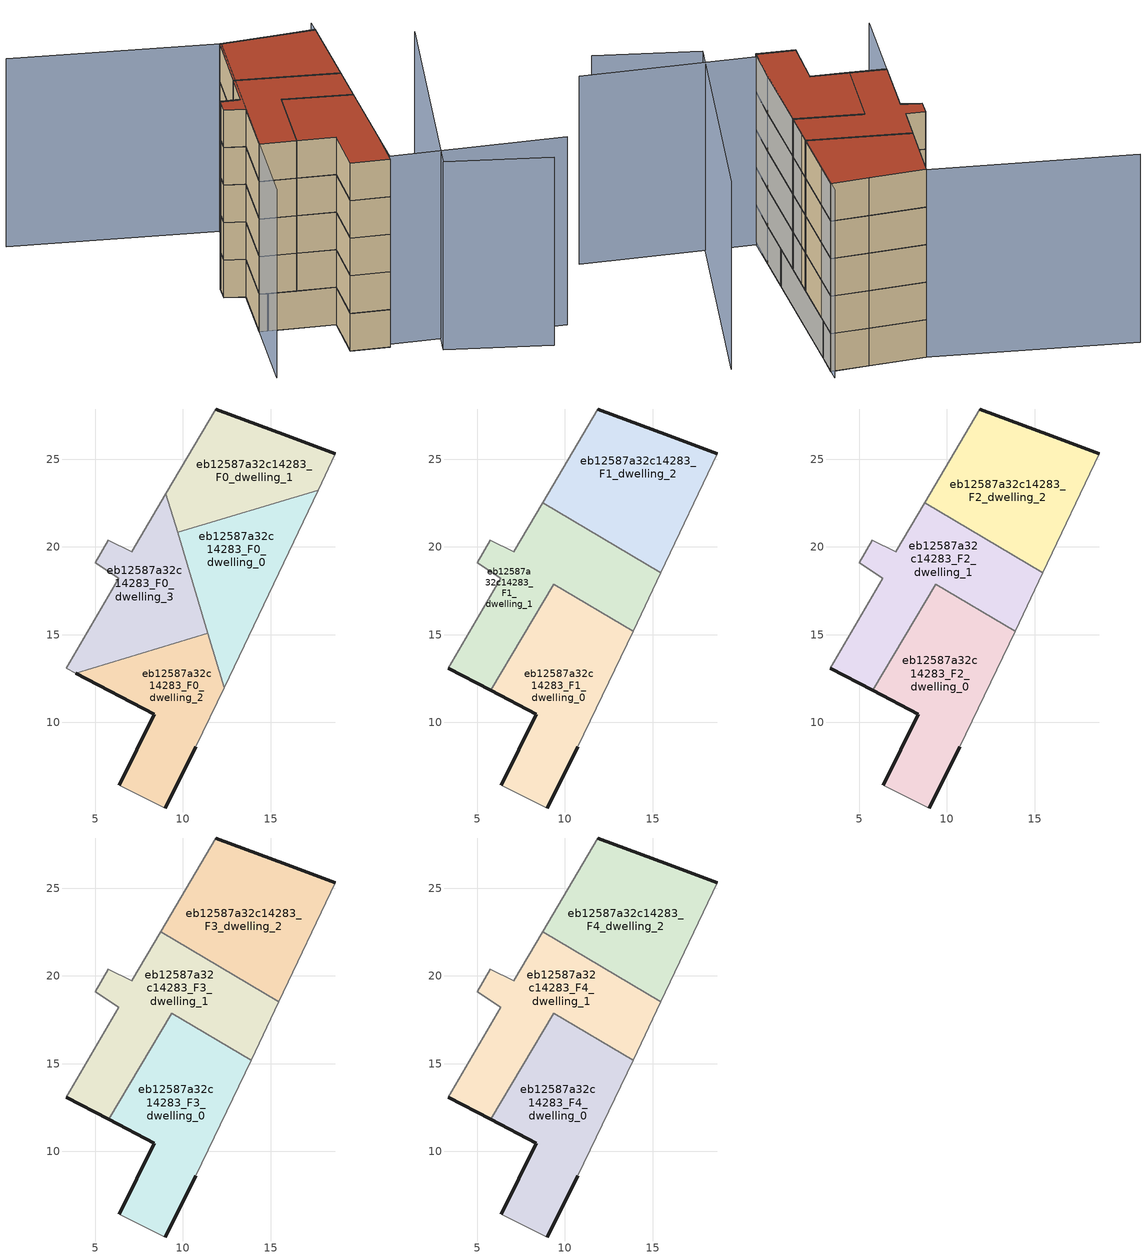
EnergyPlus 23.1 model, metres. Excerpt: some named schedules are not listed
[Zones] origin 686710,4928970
eb12587a32c14283_F0_dwelling_0
 floor ground (EU_floor_Construction): 12.35,11.99 17.71,23.23 9.7,20.82 z0
 wall adiabatic (EU_wall_Construction): 17.71,23.23 12.35,11.99 z0:3
 wall to eb12587a32c14283_F0_dwelling_1 (EU_wall_Construction): 9.7,20.82 17.71,23.23 z0:3
 wall to eb12587a32c14283_F0_dwelling_3 (EU_wall_Construction): 11.43,15.07 9.7,20.82 z0:3
 wall to eb12587a32c14283_F0_dwelling_2 (EU_wall_Construction): 12.35,11.99 11.43,15.07 z0:3
eb12587a32c14283_F0_dwelling_1
 floor ground (EU_floor_Construction): 17.71,23.23 18.69,25.29 15.94,26.33 11.88,27.86 9.04,23.03 9.7,20.82 z0
 wall outside (EU_wall_Construction): 11.88,27.86 15.94,26.33 18.69,25.29 z0:3
 wall adiabatic (EU_wall_Construction): 9.04,23.03 11.88,27.86 / 18.69,25.29 17.71,23.23 z0:3
 wall to eb12587a32c14283_F0_dwelling_3 (EU_wall_Construction): 9.7,20.82 9.03,23.03 z0:3
eb12587a32c14283_F0_dwelling_2
 floor ground (EU_floor_Construction): 9,5.12 10.74,8.61 12.35,11.99 11.43,15.07 3.89,12.8 8.38,10.46 6.36,6.43 z0
 wall outside (EU_wall_Construction): 6.36,6.43 8.38,10.46 3.89,12.8 / 10.74,8.61 9,5.12 z0:3
 wall adiabatic (EU_wall_Construction): 9,5.12 6.36,6.43 / 12.35,11.99 10.74,8.61 z0:3
 wall to eb12587a32c14283_F0_dwelling_3 (EU_wall_Construction): 3.89,12.8 11.43,15.07 z0:3
eb12587a32c14283_F0_dwelling_3
 floor ground (EU_floor_Construction): 11.43,15.07 9.04,23.03 7.08,19.72 5.75,20.38 5.01,19.11 6.34,18.21 3.34,13.08 3.89,12.8 z0
 wall adiabatic (EU_wall_Construction): 3.89,12.8 3.34,13.08 6.34,18.21 5.01,19.11 5.75,20.38 7.08,19.72 9.04,23.03 z0:3
eb12587a32c14283_F1_dwelling_0
 floor to eb12587a32c14283_F0_dwelling_2 (EU_floor_Construction): 9,5.12 10.74,8.61 12.35,11.99 11.43,15.07 6.89,13.71 5.78,11.82 8.38,10.46 6.36,6.43 z3
 floor to eb12587a32c14283_F0_dwelling_0 (EU_floor_Construction): 12.35,11.99 13.88,15.2 10.85,16.99 z3
 floor to eb12587a32c14283_F0_dwelling_3 (EU_floor_Construction): 11.43,15.07 10.85,16.99 9.36,17.87 6.89,13.71 z3
 wall outside (EU_wall_Construction): 6.36,6.43 8.38,10.46 / 8.38,10.47 5.78,11.82 / 10.74,8.61 9,5.12 z3:6; 8.38,10.47,6 8.38,10.46,3 8.38,10.47,3
 wall adiabatic (EU_wall_Construction): 9,5.12 6.36,6.43 / 13.88,15.2 10.74,8.61 z3:6
 wall to eb12587a32c14283_F1_dwelling_1 (EU_wall_Construction): 5.78,11.82 9.36,17.87 13.88,15.2 z3:6
eb12587a32c14283_F1_dwelling_1
 floor to eb12587a32c14283_F0_dwelling_0 (EU_floor_Construction): 13.88,15.2 15.47,18.53 10.95,21.2 9.7,20.82 10.85,16.99 z3
 floor to eb12587a32c14283_F0_dwelling_3 (EU_floor_Construction): 6.89,13.71 9.36,17.87 10.85,16.99 9.29,22.18 8.73,22.51 7.08,19.72 5.75,20.38 5.01,19.11 6.34,18.21 3.34,13.08 3.89,12.8 z3
 floor to eb12587a32c14283_F0_dwelling_2 (EU_floor_Construction): 5.78,11.82 6.89,13.71 3.89,12.8 z3
 floor to eb12587a32c14283_F0_dwelling_1 (EU_floor_Construction): 10.95,21.2 9.29,22.18 9.7,20.82 z3
 wall outside (EU_wall_Construction): 5.78,11.82 3.34,13.08 z3:6
 wall adiabatic (EU_wall_Construction): 3.34,13.08 6.34,18.21 5.01,19.11 5.75,20.38 7.08,19.72 8.73,22.51 / 15.47,18.53 13.88,15.2 z3:6
 wall to eb12587a32c14283_F1_dwelling_2 (EU_wall_Construction): 8.73,22.51 15.47,18.53 z3:6
eb12587a32c14283_F1_dwelling_2
 floor to eb12587a32c14283_F0_dwelling_1 (EU_floor_Construction): 17.71,23.23 18.69,25.29 15.94,26.33 11.88,27.86 9.04,23.03 9.29,22.18 10.95,21.2 z3
 floor to eb12587a32c14283_F0_dwelling_0 (EU_floor_Construction): 15.47,18.53 17.71,23.23 10.95,21.2 z3
 floor to eb12587a32c14283_F0_dwelling_3 (EU_floor_Construction): 9.29,22.18 9.04,23.03 8.73,22.51 z3
 wall outside (EU_wall_Construction): 11.88,27.86 15.94,26.33 18.69,25.29 z3:6
 wall adiabatic (EU_wall_Construction): 8.73,22.51 11.88,27.86 / 18.69,25.29 15.47,18.53 z3:6
eb12587a32c14283_F2_dwelling_0
 floor to eb12587a32c14283_F1_dwelling_0 (EU_floor_Construction): 10.74,8.61 13.88,15.2 9.36,17.87 5.78,11.82 8.38,10.46 6.36,6.43 9,5.12 z6
 wall outside (EU_wall_Construction): 6.36,6.43 8.38,10.46 / 8.38,10.47 5.78,11.82 / 10.74,8.61 9,5.12 z6:9; 8.38,10.47,9 8.38,10.46,6 8.38,10.47,6
 wall adiabatic (EU_wall_Construction): 9,5.12 6.36,6.43 / 13.88,15.2 10.74,8.61 z6:9
 wall to eb12587a32c14283_F2_dwelling_1 (EU_wall_Construction): 5.78,11.82 9.36,17.87 13.88,15.2 z6:9
eb12587a32c14283_F2_dwelling_1
 floor to eb12587a32c14283_F1_dwelling_1 (EU_floor_Construction): 13.88,15.2 15.47,18.53 8.73,22.51 7.08,19.72 5.75,20.38 5.01,19.11 6.34,18.21 3.34,13.08 5.78,11.82 9.36,17.87 z6
 wall outside (EU_wall_Construction): 5.78,11.82 3.34,13.08 z6:9
 wall adiabatic (EU_wall_Construction): 3.34,13.08 6.34,18.21 5.01,19.11 5.75,20.38 7.08,19.72 8.73,22.51 / 15.47,18.53 13.88,15.2 z6:9
 wall to eb12587a32c14283_F2_dwelling_2 (EU_wall_Construction): 8.73,22.51 15.47,18.53 z6:9
eb12587a32c14283_F2_dwelling_2
 floor to eb12587a32c14283_F1_dwelling_2 (EU_floor_Construction): 15.47,18.53 18.69,25.29 15.94,26.33 11.88,27.86 8.73,22.51 z6
 wall outside (EU_wall_Construction): 11.88,27.86 15.94,26.33 18.69,25.29 z6:9
 wall adiabatic (EU_wall_Construction): 8.73,22.51 11.88,27.86 / 18.69,25.29 15.47,18.53 z6:9
eb12587a32c14283_F3_dwelling_0
 floor to eb12587a32c14283_F2_dwelling_0 (EU_floor_Construction): 10.74,8.61 13.88,15.2 9.36,17.87 5.78,11.82 8.38,10.46 6.36,6.43 9,5.12 z9
 wall outside (EU_wall_Construction): 6.36,6.43 8.38,10.46 / 8.38,10.47 5.78,11.82 / 10.74,8.61 9,5.12 z9:12; 8.38,10.47,12 8.38,10.46,9 8.38,10.47,9
 wall adiabatic (EU_wall_Construction): 9,5.12 6.36,6.43 / 13.88,15.2 10.74,8.61 z9:12
 wall to eb12587a32c14283_F3_dwelling_1 (EU_wall_Construction): 5.78,11.82 9.36,17.87 13.88,15.2 z9:12
eb12587a32c14283_F3_dwelling_1
 floor to eb12587a32c14283_F2_dwelling_1 (EU_floor_Construction): 13.88,15.2 15.47,18.53 8.73,22.51 7.08,19.72 5.75,20.38 5.01,19.11 6.34,18.21 3.34,13.08 5.78,11.82 9.36,17.87 z9
 wall outside (EU_wall_Construction): 5.78,11.82 3.34,13.08 z9:12
 wall adiabatic (EU_wall_Construction): 3.34,13.08 6.34,18.21 5.01,19.11 5.75,20.38 7.08,19.72 8.73,22.51 / 15.47,18.53 13.88,15.2 z9:12
 wall to eb12587a32c14283_F3_dwelling_2 (EU_wall_Construction): 8.73,22.51 15.47,18.53 z9:12
eb12587a32c14283_F3_dwelling_2
 floor to eb12587a32c14283_F2_dwelling_2 (EU_floor_Construction): 15.47,18.53 18.69,25.29 15.94,26.33 11.88,27.86 8.73,22.51 z9
 wall outside (EU_wall_Construction): 11.88,27.86 15.94,26.33 18.69,25.29 z9:12
 wall adiabatic (EU_wall_Construction): 8.73,22.51 11.88,27.86 / 18.69,25.29 15.47,18.53 z9:12
eb12587a32c14283_F4_dwelling_0
 floor to eb12587a32c14283_F3_dwelling_0 (EU_floor_Construction): 10.74,8.61 13.88,15.2 9.36,17.87 5.78,11.82 8.38,10.46 6.36,6.43 9,5.12 z12
 wall outside (EU_wall_Construction): 6.36,6.43 8.38,10.46 / 8.38,10.47 5.78,11.82 / 10.74,8.61 9,5.12 z12:15; 8.38,10.47,15 8.38,10.46,12 8.38,10.47,12
 wall adiabatic (EU_wall_Construction): 9,5.12 6.36,6.43 / 13.88,15.2 10.74,8.61 z12:15
 wall to eb12587a32c14283_F4_dwelling_1 (EU_wall_Construction): 5.78,11.82 9.36,17.87 13.88,15.2 z12:15
 roof outside (EU_roof_Construction): 13.88,15.2 10.74,8.61 9,5.12 6.36,6.43 8.38,10.47 5.78,11.82 9.36,17.87 z15
eb12587a32c14283_F4_dwelling_1
 floor to eb12587a32c14283_F3_dwelling_1 (EU_floor_Construction): 13.88,15.2 15.47,18.53 8.73,22.51 7.08,19.72 5.75,20.38 5.01,19.11 6.34,18.21 3.34,13.08 5.78,11.82 9.36,17.87 z12
 wall outside (EU_wall_Construction): 5.78,11.82 3.34,13.08 z12:15
 wall adiabatic (EU_wall_Construction): 3.34,13.08 6.34,18.21 5.01,19.11 5.75,20.38 7.08,19.72 8.73,22.51 / 15.47,18.53 13.88,15.2 z12:15
 wall to eb12587a32c14283_F4_dwelling_2 (EU_wall_Construction): 8.73,22.51 15.47,18.53 z12:15
 roof outside (EU_roof_Construction): 15.47,18.53 13.88,15.2 9.36,17.87 5.78,11.82 3.34,13.08 6.34,18.21 5.01,19.11 5.75,20.38 7.08,19.72 8.73,22.51 z15
eb12587a32c14283_F4_dwelling_2
 floor to eb12587a32c14283_F3_dwelling_2 (EU_floor_Construction): 15.47,18.53 18.69,25.29 15.94,26.33 11.88,27.86 8.73,22.51 z12
 wall outside (EU_wall_Construction): 11.88,27.86 15.94,26.33 18.69,25.29 z12:15
 wall adiabatic (EU_wall_Construction): 8.73,22.51 11.88,27.86 / 18.69,25.29 15.47,18.53 z12:15
 roof outside (EU_roof_Construction): 18.69,25.29 15.47,18.53 8.73,22.51 11.88,27.86 15.94,26.33 z15
shading: 18.31,-2.19 11.65,2.36 / 11.65,2.36 24.01,20.44 / 21.2,-0.12 9.29,5.56 / 9.29,5.56 19.15,26.26 / -1.58,35.74 11.97,27.8 / 11.97,27.8 -0.57,6.4 z0:15
[Building]
EU S2 Campaign: North Axis=0; Terrain=City; Solar Distribution=FullExterior
[Site:Location]
Bologna: Latitude=44.5; Longitude=11.25; Time Zone=1; Elevation=37
[SizingPeriod:WeatherFileDays]
AnnualSizingPeriod: Begin Month=1; Begin Day of Month=1; End Month=12; End Day of Month=31; Day of Week for Start Day=Monday; Use Weather File Daylight Saving Period=No; Use Weather File Rain and Snow Indicators=No
[MATERIAL]
EU_InternalMass_Material: Roughness=MediumRough; Thickness=0.1; Conductivity=1; Density=1800; Specific Heat=900; Thermal Absorptance=0.9; Solar Absorptance=0.7; Visible Absorptance=0.7
[MATERIAL:NOMASS] Roughness=MediumRough; Thermal Absorptance=0.9; Solar Absorptance=0.7; Visible Absorptance=0.7
Name | Thermal Resistance
EU_wall_NoMass | 0.905828
EU_roof_NoMass | 0.37593
EU_floor_NoMass | 0.67114
[CONSTRUCTION]
EU_wall_Construction: EU_wall_NoMass
EU_roof_Construction: EU_roof_NoMass
EU_floor_Construction: EU_floor_NoMass
EU_InternalMass_Construction: EU_InternalMass_Material
[ZONE] Type=1; Multiplier=1; Ceiling Height=autocalculate; Floor Area=autocalculate; Part of Total Floor Area=Yes
Name | Volume
eb12587a32c14283_F0_dwelling_0 | 115.772
eb12587a32c14283_F1_dwelling_0; eb12587a32c14283_F2_dwelling_0; eb12587a32c14283_F3_dwelling_0; eb12587a32c14283_F4_dwelling_0 | 154.351
eb12587a32c14283_F0_dwelling_1 | 115.77
eb12587a32c14283_F1_dwelling_1; eb12587a32c14283_F2_dwelling_1; eb12587a32c14283_F3_dwelling_1; eb12587a32c14283_F4_dwelling_1 | 154.353
eb12587a32c14283_F0_dwelling_2 | 115.763
eb12587a32c14283_F1_dwelling_2; eb12587a32c14283_F2_dwelling_2; eb12587a32c14283_F3_dwelling_2; eb12587a32c14283_F4_dwelling_2 | 154.357
eb12587a32c14283_F0_dwelling_3 | 115.756
[INTERNALMASS] Construction=EU_InternalMass_Construction
Name | Zone or ZoneList | Surface Area
eb12587a32c14283_F0_dwelling_0_EU_InternalMass | eb12587a32c14283_F0_dwelling_0 | 38.5908
eb12587a32c14283_F0_dwelling_1_EU_InternalMass | eb12587a32c14283_F0_dwelling_1 | 38.5902
eb12587a32c14283_F0_dwelling_2_EU_InternalMass | eb12587a32c14283_F0_dwelling_2 | 38.5878
eb12587a32c14283_F0_dwelling_3_EU_InternalMass | eb12587a32c14283_F0_dwelling_3 | 38.5856
eb12587a32c14283_F1_dwelling_0_EU_InternalMass | eb12587a32c14283_F1_dwelling_0 | 51.4502
eb12587a32c14283_F1_dwelling_1_EU_InternalMass | eb12587a32c14283_F1_dwelling_1 | 51.4503
eb12587a32c14283_F1_dwelling_2_EU_InternalMass | eb12587a32c14283_F1_dwelling_2 | 51.4526
eb12587a32c14283_F2_dwelling_0_EU_InternalMass | eb12587a32c14283_F2_dwelling_0 | 51.4502
eb12587a32c14283_F2_dwelling_1_EU_InternalMass | eb12587a32c14283_F2_dwelling_1 | 51.4503
eb12587a32c14283_F2_dwelling_2_EU_InternalMass | eb12587a32c14283_F2_dwelling_2 | 51.4526
eb12587a32c14283_F3_dwelling_0_EU_InternalMass | eb12587a32c14283_F3_dwelling_0 | 51.4502
eb12587a32c14283_F3_dwelling_1_EU_InternalMass | eb12587a32c14283_F3_dwelling_1 | 51.4503
eb12587a32c14283_F3_dwelling_2_EU_InternalMass | eb12587a32c14283_F3_dwelling_2 | 51.4526
eb12587a32c14283_F4_dwelling_0_EU_InternalMass | eb12587a32c14283_F4_dwelling_0 | 51.4502
eb12587a32c14283_F4_dwelling_1_EU_InternalMass | eb12587a32c14283_F4_dwelling_1 | 51.4503
eb12587a32c14283_F4_dwelling_2_EU_InternalMass | eb12587a32c14283_F4_dwelling_2 | 51.4526
[OTHEREQUIPMENT] Fuel Type=Electricity; Design Level Calculation Method=Watts/Area; Power per Zone Floor Area=1; Fraction Latent=0; Fraction Radiant=0; Fraction Lost=0; Carbon Dioxide Generation Rate=0; EndUse Subcategory=EU_Step8_InternalGains
Name | Zone or ZoneList or Space or SpaceList | Schedule
EU_Step8_InternalGain_eb12587a32c14283_F0_dwelling_0_f000 | eb12587a32c14283_F0_dwelling_0 | EU_Step8_GainSchedule_eb12587a32c14283_F0_dwelling_0_f000
EU_Step8_InternalGain_eb12587a32c14283_F0_dwelling_1_f000 | eb12587a32c14283_F0_dwelling_1 | EU_Step8_GainSchedule_eb12587a32c14283_F0_dwelling_1_f000
EU_Step8_InternalGain_eb12587a32c14283_F0_dwelling_2_f000 | eb12587a32c14283_F0_dwelling_2 | EU_Step8_GainSchedule_eb12587a32c14283_F0_dwelling_2_f000
EU_Step8_InternalGain_eb12587a32c14283_F0_dwelling_3_f000 | eb12587a32c14283_F0_dwelling_3 | EU_Step8_GainSchedule_eb12587a32c14283_F0_dwelling_3_f000
EU_Step8_InternalGain_eb12587a32c14283_F1_dwelling_0_f000 | eb12587a32c14283_F1_dwelling_0 | EU_Step8_GainSchedule_eb12587a32c14283_F1_dwelling_0_f000
EU_Step8_InternalGain_eb12587a32c14283_F1_dwelling_1_f000 | eb12587a32c14283_F1_dwelling_1 | EU_Step8_GainSchedule_eb12587a32c14283_F1_dwelling_1_f000
EU_Step8_InternalGain_eb12587a32c14283_F1_dwelling_2_f000 | eb12587a32c14283_F1_dwelling_2 | EU_Step8_GainSchedule_eb12587a32c14283_F1_dwelling_2_f000
EU_Step8_InternalGain_eb12587a32c14283_F2_dwelling_0_f000 | eb12587a32c14283_F2_dwelling_0 | EU_Step8_GainSchedule_eb12587a32c14283_F2_dwelling_0_f000
EU_Step8_InternalGain_eb12587a32c14283_F2_dwelling_1_f000 | eb12587a32c14283_F2_dwelling_1 | EU_Step8_GainSchedule_eb12587a32c14283_F2_dwelling_1_f000
EU_Step8_InternalGain_eb12587a32c14283_F2_dwelling_2_f000 | eb12587a32c14283_F2_dwelling_2 | EU_Step8_GainSchedule_eb12587a32c14283_F2_dwelling_2_f000
EU_Step8_InternalGain_eb12587a32c14283_F3_dwelling_0_f000 | eb12587a32c14283_F3_dwelling_0 | EU_Step8_GainSchedule_eb12587a32c14283_F3_dwelling_0_f000
EU_Step8_InternalGain_eb12587a32c14283_F3_dwelling_1_f000 | eb12587a32c14283_F3_dwelling_1 | EU_Step8_GainSchedule_eb12587a32c14283_F3_dwelling_1_f000
EU_Step8_InternalGain_eb12587a32c14283_F3_dwelling_2_f000 | eb12587a32c14283_F3_dwelling_2 | EU_Step8_GainSchedule_eb12587a32c14283_F3_dwelling_2_f000
EU_Step8_InternalGain_eb12587a32c14283_F4_dwelling_0_f000 | eb12587a32c14283_F4_dwelling_0 | EU_Step8_GainSchedule_eb12587a32c14283_F4_dwelling_0_f000
EU_Step8_InternalGain_eb12587a32c14283_F4_dwelling_1_f000 | eb12587a32c14283_F4_dwelling_1 | EU_Step8_GainSchedule_eb12587a32c14283_F4_dwelling_1_f000
EU_Step8_InternalGain_eb12587a32c14283_F4_dwelling_2_f000 | eb12587a32c14283_F4_dwelling_2 | EU_Step8_GainSchedule_eb12587a32c14283_F4_dwelling_2_f000
[ZONEVENTILATION:DESIGNFLOWRATE] Schedule=EU_AlwaysOn; Design Flow Rate Calculation Method=AirChanges/Hour; Air Changes per Hour=0.73129; Ventilation Type=Natural; Fan Pressure Rise=0; Fan Total Efficiency=1; Constant Term Coefficient=1; Temperature Term Coefficient=0; Velocity Term Coefficient=0; Velocity Squared Term Coefficient=0; Minimum Indoor Temperature=-100; Maximum Indoor Temperature=100; Delta Temperature=-100; Minimum Outdoor Temperature=-100; Maximum Outdoor Temperature=100; Maximum Wind Speed=40
Name | Zone or ZoneList or Space or SpaceList
EU_ConstantAir_eb12587a32c14283_F0_dwelling_0 | eb12587a32c14283_F0_dwelling_0
EU_ConstantAir_eb12587a32c14283_F0_dwelling_1 | eb12587a32c14283_F0_dwelling_1
EU_ConstantAir_eb12587a32c14283_F0_dwelling_2 | eb12587a32c14283_F0_dwelling_2
EU_ConstantAir_eb12587a32c14283_F0_dwelling_3 | eb12587a32c14283_F0_dwelling_3
EU_ConstantAir_eb12587a32c14283_F1_dwelling_0 | eb12587a32c14283_F1_dwelling_0
EU_ConstantAir_eb12587a32c14283_F1_dwelling_1 | eb12587a32c14283_F1_dwelling_1
EU_ConstantAir_eb12587a32c14283_F1_dwelling_2 | eb12587a32c14283_F1_dwelling_2
EU_ConstantAir_eb12587a32c14283_F2_dwelling_0 | eb12587a32c14283_F2_dwelling_0
EU_ConstantAir_eb12587a32c14283_F2_dwelling_1 | eb12587a32c14283_F2_dwelling_1
EU_ConstantAir_eb12587a32c14283_F2_dwelling_2 | eb12587a32c14283_F2_dwelling_2
EU_ConstantAir_eb12587a32c14283_F3_dwelling_0 | eb12587a32c14283_F3_dwelling_0
EU_ConstantAir_eb12587a32c14283_F3_dwelling_1 | eb12587a32c14283_F3_dwelling_1
EU_ConstantAir_eb12587a32c14283_F3_dwelling_2 | eb12587a32c14283_F3_dwelling_2
EU_ConstantAir_eb12587a32c14283_F4_dwelling_0 | eb12587a32c14283_F4_dwelling_0
EU_ConstantAir_eb12587a32c14283_F4_dwelling_1 | eb12587a32c14283_F4_dwelling_1
EU_ConstantAir_eb12587a32c14283_F4_dwelling_2 | eb12587a32c14283_F4_dwelling_2
[HVACTEMPLATE:THERMOSTAT] Constant Heating Setpoint=20; Constant Cooling Setpoint=50
EU_HeatOnly_eb12587a32c14283_F0_dwelling_0; EU_HeatOnly_eb12587a32c14283_F0_dwelling_1; EU_HeatOnly_eb12587a32c14283_F0_dwelling_2; EU_HeatOnly_eb12587a32c14283_F0_dwelling_3; EU_HeatOnly_eb12587a32c14283_F1_dwelling_0; EU_HeatOnly_eb12587a32c14283_F1_dwelling_1; EU_HeatOnly_eb12587a32c14283_F1_dwelling_2; EU_HeatOnly_eb12587a32c14283_F2_dwelling_0; EU_HeatOnly_eb12587a32c14283_F2_dwelling_1; EU_HeatOnly_eb12587a32c14283_F2_dwelling_2; EU_HeatOnly_eb12587a32c14283_F3_dwelling_0; EU_HeatOnly_eb12587a32c14283_F3_dwelling_1; EU_HeatOnly_eb12587a32c14283_F3_dwelling_2; EU_HeatOnly_eb12587a32c14283_F4_dwelling_0; EU_HeatOnly_eb12587a32c14283_F4_dwelling_1; EU_HeatOnly_eb12587a32c14283_F4_dwelling_2
[HVACTEMPLATE:ZONE:IDEALLOADSAIRSYSTEM] System Availability Schedule=EU_AlwaysOn; Maximum Heating Supply Air Temperature=50; Minimum Cooling Supply Air Temperature=13; Maximum Heating Supply Air Humidity Ratio=0.0156; Minimum Cooling Supply Air Humidity Ratio=0.0077; Heating Limit=NoLimit; Cooling Limit=NoLimit; Heating Availability Schedule=EU_AlwaysOn; Cooling Availability Schedule=EU_CoolingOff; Dehumidification Control Type=ConstantSensibleHeatRatio; Cooling Sensible Heat Ratio=0.7; Dehumidification Setpoint=60; Humidification Control Type=None; Humidification Setpoint=30; Outdoor Air Method=None; Outdoor Air Flow Rate per Person=0.00944; Outdoor Air Flow Rate per Zone Floor Area=0; Outdoor Air Flow Rate per Zone=0; Demand Controlled Ventilation Type=None; Outdoor Air Economizer Type=NoEconomizer; Heat Recovery Type=None; Sensible Heat Recovery Effectiveness=0.7; Latent Heat Recovery Effectiveness=0.65
Name | Template Thermostat
eb12587a32c14283_F0_dwelling_0 | EU_HeatOnly_eb12587a32c14283_F0_dwelling_0
eb12587a32c14283_F0_dwelling_1 | EU_HeatOnly_eb12587a32c14283_F0_dwelling_1
eb12587a32c14283_F0_dwelling_2 | EU_HeatOnly_eb12587a32c14283_F0_dwelling_2
eb12587a32c14283_F0_dwelling_3 | EU_HeatOnly_eb12587a32c14283_F0_dwelling_3
